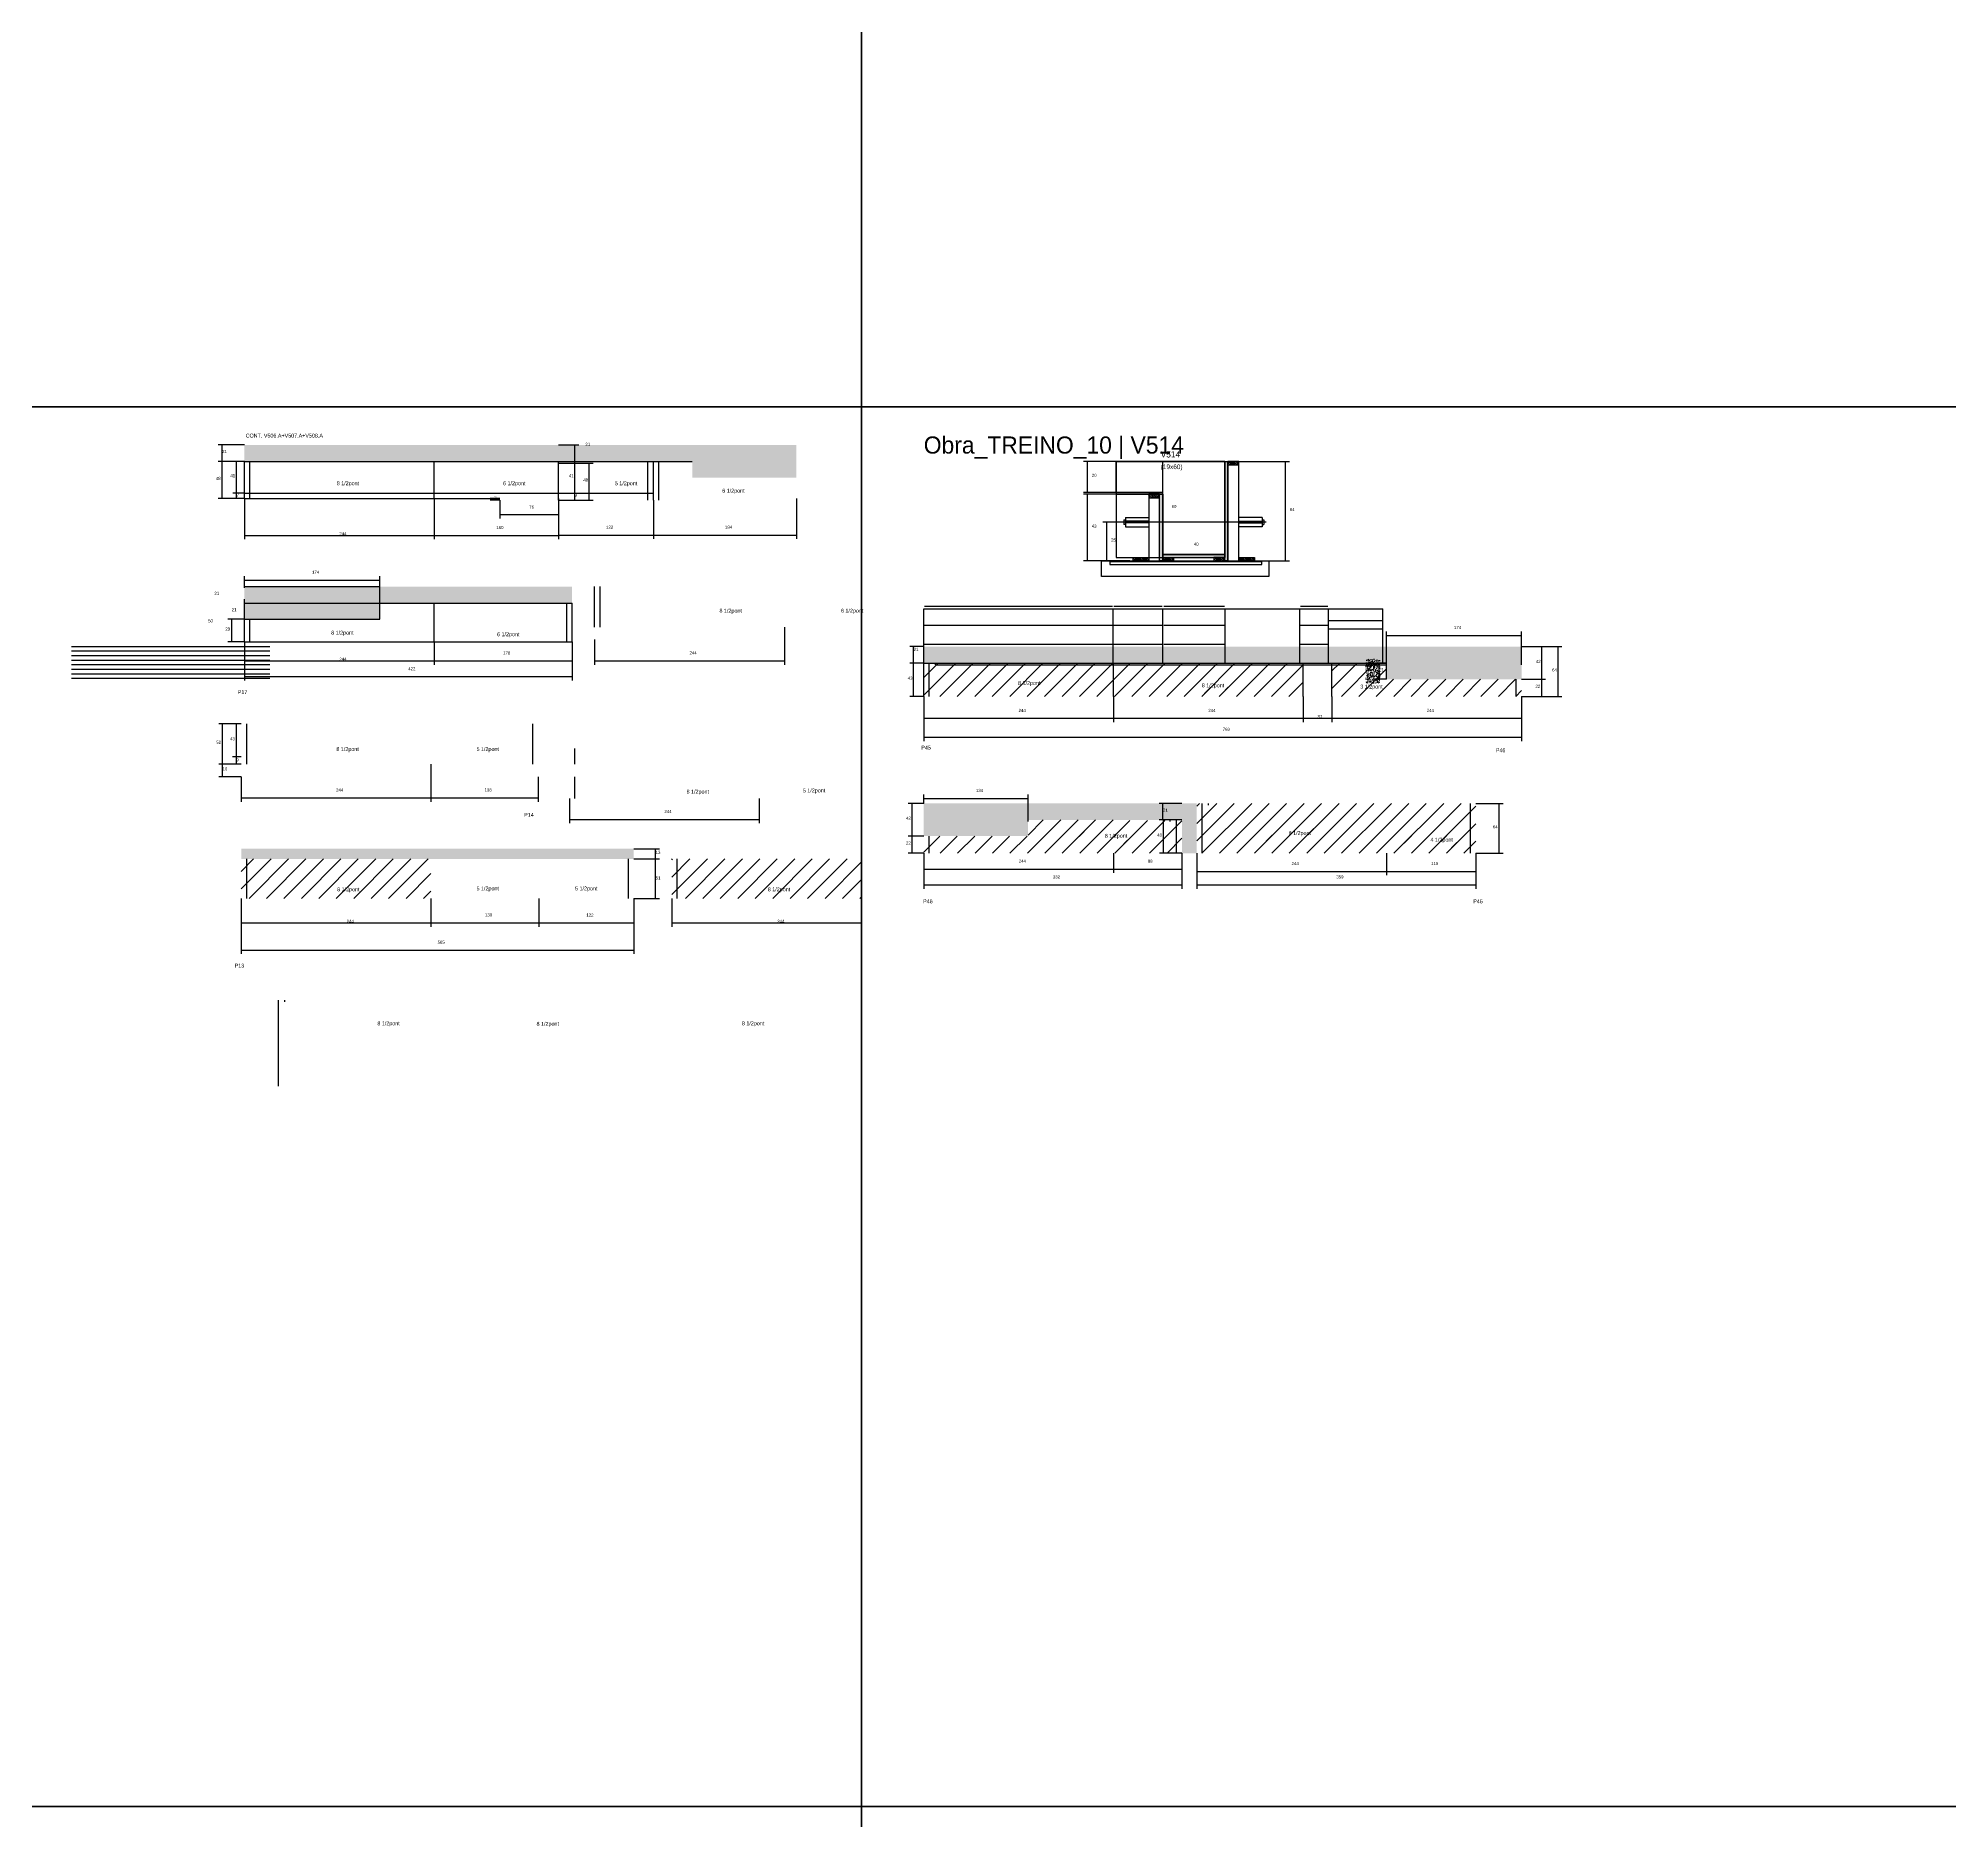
# Model space of a CAD drawing. Header units: metres. Extents: x -41 to 34840, y -36000 to 1848.
# Drawn here: x 1841 to 4300, y -19818 to -17526 of the extents above; entities that cross this region are included whole.
import ezdxf

# ---------------------------------------------------------------- set-up
doc = ezdxf.new("R2010")
doc.units = ezdxf.units.M
for name, color, linetype in [('barrote', 126, 'Continuous'), ('CELL_BORDER', 8, 'Continuous'), ('CONCRETO', 251, 'Continuous'), ('COTA', 4, 'Continuous'), ('Cota Seção (2x)', 4, 'Continuous'), ('Hachura', 253, 'Continuous'), ('LABEL_ID', 3, 'Continuous'), ('Madeira', 126, 'Continuous'), ('NOMENCLATURA', 7, 'Continuous'), ('Painéis', 200, 'Continuous'), ('SARR_2.2x7', 40, 'Continuous'), ('SCO-___-LAJ', 4, 'Continuous'), ('TENSOR', 2, 'Continuous'), ('Texto Seção', 7, 'Continuous')]:
    doc.layers.add(name, color=color, linetype=linetype)

msp = doc.modelspace()

# ---------------------------------------------------------------- hatches: boundary and pattern name
at = {"layer": 'COTA'}
h = msp.add_hatch(dxfattribs=at)
h.set_pattern_fill('AR-CONC', scale=0.03)
h.paths.add_polyline_path([(2682.3, -18070), (2682.3, -18090.8), (2816.3, -18090.8), (2816.3, -18048.8), (2106.3, -18048.8), (2106.3, -18070)])
h = msp.add_hatch(dxfattribs=at)
h.set_pattern_fill('AR-CONC', scale=0.03)
h.paths.add_polyline_path([(2106.3, -18231.1), (2106.3, -18273.1), (2280.3, -18273.1), (2280.3, -18252.3), (2527.8, -18252.3), (2527.8, -18231.1)])
h = msp.add_hatch(dxfattribs=at)
h.set_pattern_fill('AR-CONC', scale=0.03)
h.paths.add_polyline_path([(3749, -18308.3), (2980, -18308.3), (2980, -18329.5), (3575, -18329.5), (3575, -18331.7), (3575, -18331.7), (3575, -18350.3), (3749, -18350.3)])
h = msp.add_hatch(dxfattribs=at)
h.set_pattern_fill('AR-CONC', scale=0.03)
h.paths.add_polyline_path([(3567, -18354.9), (3567, -18324.4), (3567, -18324.4), (3548.5, -18324.4), (3548.5, -18324.4), (3548.5, -18354.9), (3548.5, -18354.9), (3567, -18354.9)])
h = msp.add_hatch(dxfattribs=at)
h.set_pattern_fill('AR-CONC', scale=0.03)
h.paths.add_polyline_path([(2980.1, -18510), (2980.1, -18552), (3114.1, -18552), (3114.1, -18531.2), (3312.1, -18531.2), (3312.1, -18574), (3331.1, -18574), (3331.1, -18510)])
h = msp.add_hatch(dxfattribs=at)
h.set_pattern_fill('AR-CONC', scale=0.03)
h.paths.add_polyline_path([(2102.2, -18568.2), (2102.2, -18581.4), (2607.1, -18581.4), (2607.1, -18568.2)])
at = {"layer": 'Hachura'}
h = msp.add_hatch(color=8, dxfattribs=at)
h.dxf.hatch_style = 1
h.paths.add_polyline_path([(3367.3, -18070), (3371.3, -18070), (3371.3, -18070), (3371.3, -18198), (3371.3, -18198), (3367.3, -18198), (3367.3, -18198), (3367.3, -18070)])
h = msp.add_hatch(dxfattribs=at)
h.set_pattern_fill('ANSI31', scale=0.5)
h.paths.add_polyline_path([(3385.3, -18074.4), (3385.3, -18070), (3385.3, -18070), (3371.3, -18070), (3371.3, -18070), (3371.3, -18074.4), (3371.3, -18074.4), (3385.3, -18074.4)])
h = msp.add_hatch(color=8, dxfattribs=at)
h.dxf.hatch_style = 1
h.paths.add_polyline_path([(3287.3, -18112.4), (3287.3, -18110), (3287.3, -18110), (3227.3, -18110), (3227.3, -18110), (3227.3, -18112.4), (3227.3, -18112.4), (3287.3, -18112.4)])
h = msp.add_hatch(dxfattribs=at)
h.set_pattern_fill('ANSI31', scale=0.5)
h.paths.add_polyline_path([(3283.3, -18116.8), (3283.3, -18112.4), (3283.3, -18112.4), (3269.3, -18112.4), (3269.3, -18112.4), (3269.3, -18116.8), (3269.3, -18116.8), (3283.3, -18116.8)])
h = msp.add_hatch(color=8, dxfattribs=at)
h.dxf.hatch_style = 1
h.paths.add_polyline_path([(3283.3, -18112.4), (3287.3, -18112.4), (3287.3, -18112.4), (3287.3, -18198), (3287.3, -18198), (3283.3, -18198), (3283.3, -18198), (3283.3, -18112.4)])
h = msp.add_hatch(color=8, dxfattribs=at)
h.dxf.hatch_style = 1
h.paths.add_polyline_path([(3367.3, -18193.6), (3367.3, -18190), (3367.3, -18190), (3287.3, -18190), (3287.3, -18190), (3287.3, -18193.6), (3287.3, -18193.6), (3367.3, -18193.6)])
h = msp.add_hatch(dxfattribs=at)
h.set_pattern_fill('ANSI31', scale=0.5)
h.paths.add_polyline_path([(3249.3, -18198), (3249.3, -18193.6), (3249.3, -18193.6), (3269.3, -18193.6), (3269.3, -18193.6), (3269.3, -18198), (3269.3, -18198), (3249.3, -18198)])
h = msp.add_hatch(dxfattribs=at)
h.set_pattern_fill('ANSI31', scale=0.5)
h.paths.add_polyline_path([(3287.3, -18198), (3287.3, -18193.6), (3287.3, -18193.6), (3301.3, -18193.6), (3301.3, -18193.6), (3301.3, -18198), (3301.3, -18198), (3287.3, -18198)])
h = msp.add_hatch(dxfattribs=at)
h.set_pattern_fill('ANSI31', scale=0.5)
h.paths.add_polyline_path([(3367.3, -18198), (3367.3, -18193.6), (3367.3, -18193.6), (3353.3, -18193.6), (3353.3, -18193.6), (3353.3, -18198), (3353.3, -18198), (3367.3, -18198)])
h = msp.add_hatch(dxfattribs=at)
h.set_pattern_fill('ANSI31', scale=0.5)
h.paths.add_polyline_path([(3385.3, -18198), (3385.3, -18193.6), (3385.3, -18193.6), (3405.3, -18193.6), (3405.3, -18193.6), (3405.3, -18198), (3405.3, -18198), (3385.3, -18198)])
h = msp.add_hatch(dxfattribs=at)
h.set_pattern_fill('ANSI31', scale=5)
h.paths.add_polyline_path([(3224, -18372.3), (3224, -18329.5), (2980, -18329.5), (2980, -18329.5), (2980, -18372.3)])
h = msp.add_hatch(dxfattribs=at)
h.set_pattern_fill('ANSI31', scale=5)
h.paths.add_polyline_path([(3468, -18329.5), (3224, -18329.5), (3224, -18372.3), (3468, -18372.3)])
h = msp.add_hatch(dxfattribs=at)
h.set_pattern_fill('ANSI31', scale=5)
h.paths.add_polyline_path([(3749, -18350.3), (3575, -18350.3), (3575, -18329.5), (3505, -18329.5), (3505, -18372.3), (3749, -18372.3)])
h = msp.add_hatch(dxfattribs=at)
h.set_pattern_fill('ANSI31', scale=5)
h.paths.add_polyline_path([(3301.2, -18368.6), (3368.9, -18368.6), (3368.9, -18368.6), (3374.4, -18352.6), (3374.4, -18352.6), (3306.7, -18352.6), (3306.7, -18352.6), (3301.2, -18368.6)])
h = msp.add_hatch(dxfattribs=at)
h.set_pattern_fill('ANSI31', scale=5)
h.paths.add_polyline_path([(3331.1, -18510), (3331.1, -18574), (3575.1, -18574), (3575.1, -18510)])
h = msp.add_hatch(dxfattribs=at)
h.set_pattern_fill('ANSI31', scale=5)
h.paths.add_polyline_path([(3575.1, -18510), (3575.1, -18574), (3690.1, -18574), (3690.1, -18510)])
h = msp.add_hatch(dxfattribs=at)
h.set_pattern_fill('ANSI31', scale=5)
h.paths.add_polyline_path([(3114.1, -18531.2), (3114.1, -18552), (2980.1, -18552), (2980.1, -18574), (3224.1, -18574), (3224.1, -18531.2)])
h = msp.add_hatch(dxfattribs=at)
h.set_pattern_fill('ANSI31', scale=5)
h.paths.add_polyline_path([(3312.1, -18532), (3224.1, -18532), (3224.1, -18574), (3312.1, -18574)])
h = msp.add_hatch(dxfattribs=at)
h.set_pattern_fill('ANSI31', scale=5)
h.paths.add_polyline_path([(3176.5, -18562.1), (3244.2, -18562.1), (3244.2, -18562.1), (3249.7, -18546.1), (3249.7, -18546.1), (3182, -18546.1), (3182, -18546.1), (3176.5, -18562.1)])
h = msp.add_hatch(dxfattribs=at)
h.set_pattern_fill('ANSI31', scale=5)
h.paths.add_polyline_path([(3290.1, -18563.4), (3290.1, -18541.8), (3290.1, -18541.8), (3269.5, -18541.8), (3269.5, -18541.8), (3269.5, -18563.4), (3269.5, -18563.4), (3290.1, -18563.4)])
h = msp.add_hatch(dxfattribs=at)
h.set_pattern_fill('ANSI31', scale=5)
h.paths.add_polyline_path([(3415, -18558.7), (3415, -18542.5), (3415, -18542.5), (3483.6, -18542.5), (3483.6, -18542.5), (3483.6, -18558.7), (3483.6, -18558.7), (3415, -18558.7)])
h = msp.add_hatch(dxfattribs=at)
h.set_pattern_fill('ANSI31', scale=5)
h.paths.add_polyline_path([(3597.7, -18567.2), (3597.7, -18551), (3597.7, -18551), (3665.8, -18551), (3665.8, -18551), (3665.8, -18567.2), (3665.8, -18567.2), (3597.7, -18567.2)])
h = msp.add_hatch(dxfattribs=at)
h.set_pattern_fill('ANSI31', scale=5)
h.paths.add_polyline_path([(2346.2, -18632.2), (2346.2, -18581.4), (2102.2, -18581.4), (2102.2, -18632.2)])
h = msp.add_hatch(dxfattribs=at)
h.set_pattern_fill('ANSI31', scale=5)
h.paths.add_polyline_path([(2900, -18632.2), (2900, -18581.4), (2656, -18581.4), (2656, -18632.2)])

# ---------------------------------------------------------------- linework, layer by layer
for p, q in [((3239.3, -18142.1), (3239.3, -18154.1)), ((3239.3, -18142.1), (3269.3, -18142.1)), ((3415.3, -18142.1), (3385.3, -18142.1)), ((3415.3, -18142.1), (3415.3, -18154.1)), ((3237.3, -18145.1), (3237.3, -18151.1)), ((3237.3, -18145.1), (3239.3, -18145.1)), ((3239.3, -18151.1), (3237.3, -18151.1)), ((3269.3, -18147.1), (3239.3, -18147.1)), ((3269.3, -18149.1), (3239.3, -18149.1)), ((3239.3, -18154.1), (3269.3, -18154.1)), ((3385.3, -18147.1), (3415.3, -18147.1)), ((3385.3, -18149.1), (3415.3, -18149.1)), ((3415.3, -18154.1), (3385.3, -18154.1)), ((3415.3, -18145.1), (3417.3, -18145.1)), ((3415.3, -18151.1), (3417.3, -18151.1)), ((3417.3, -18145.1), (3417.3, -18151.1))]:
    msp.add_line(p, q)
at = {"layer": 'barrote'}
msp.add_lwpolyline([(3423.7, -18218), (3208.7, -18218), (3208.7, -18198), (3423.7, -18198)], close=True, dxfattribs=at)
at = {"layer": 'CELL_BORDER'}
for points in [[(0, -18000), (2900, -18000), (2900, -16200), (0, -16200)], [(2900, -18000), (5800, -18000), (5800, -16200), (2900, -16200)], [(0, -19800), (2900, -19800), (2900, -18000), (0, -18000)], [(2900, -19800), (5800, -19800), (5800, -18000), (2900, -18000)], [(0, -21600), (2900, -21600), (2900, -19800), (0, -19800)], [(2900, -21600), (5800, -21600), (5800, -19800), (2900, -19800)]]:
    msp.add_lwpolyline(points, close=True, dxfattribs=at)
at = {"layer": 'CONCRETO'}
for points in [[(3287.3, -18110), (3227.3, -18110), (3227.3, -18070), (3287.3, -18070), (3287.3, -18070), (3367.3, -18070), (3367.3, -18193.6), (3367.3, -18193.6), (3367.3, -18190), (3287.3, -18190)], [(3227.3, -18193.6), (3367.3, -18193.6), (3367.3, -18070), (3227.3, -18070)]]:
    msp.add_lwpolyline(points, close=True, dxfattribs=at)
at = {"layer": 'COTA'}
for p, q in [((2106.3, -18048.8), (2072.6, -18048.8)), ((2077.6, -18070), (2077.6, -18048.8)), ((2510.3, -18048.8), (2536.2, -18048.8)), ((2531.2, -18070), (2531.2, -18048.8)), ((2106.3, -18070), (2072.6, -18070)), ((2106.3, -18070), (2072.6, -18070)), ((2077.6, -18117.8), (2077.6, -18070)), ((2106.3, -18070), (2091.3, -18070)), ((2096.3, -18110.8), (2096.3, -18070)), ((2510.3, -18070), (2536.2, -18070)), ((2510.3, -18070), (2536.2, -18070)), ((2510.3, -18072.2), (2554.8, -18072.2)), ((2531.2, -18110.8), (2531.2, -18070)), ((2549.8, -18119.8), (2549.8, -18072.2)), ((3227.3, -18070), (3185.6, -18070)), ((3190.6, -18110), (3190.6, -18070)), ((3385.3, -18070), (3450.3, -18070)), ((3445.3, -18198), (3445.3, -18070)), ((2106.3, -18117.8), (2072.6, -18117.8)), ((2106.3, -18110.8), (2091.3, -18110.8)), ((2106.3, -18110.8), (2091.3, -18110.8)), ((2106.3, -18117.8), (2091.3, -18117.8)), ((2096.3, -18117.8), (2096.3, -18110.8)), ((2106.3, -18117.8), (2106.3, -18170.2)), ((2350.3, -18117.8), (2350.3, -18170.2)), ((2350.3, -18117.8), (2350.3, -18170.2)), ((2434.8, -18117.8), (2422.5, -18117.8)), ((2427.5, -18119.8), (2427.5, -18117.8)), ((2510.3, -18110.8), (2536.2, -18110.8)), ((2510.3, -18110.8), (2536.2, -18110.8)), ((2510.3, -18117.8), (2510.3, -18170.2)), ((2531.2, -18119.8), (2531.2, -18110.8)), ((2816.3, -18117.8), (2816.3, -18169.8)), ((3227.3, -18110), (3185.6, -18110)), ((3227.3, -18112.4), (3185.6, -18112.4)), ((3190.6, -18198), (3190.6, -18112.4)), ((2434.8, -18119.8), (2422.5, -18119.8)), ((2434.8, -18119.8), (2434.8, -18143.4)), ((2434.8, -18138.4), (2510.3, -18138.4)), ((2510.3, -18119.8), (2510.3, -18169.8)), ((2510.3, -18119.8), (2536.2, -18119.8)), ((2510.3, -18119.8), (2554.8, -18119.8)), ((2510.3, -18119.8), (2510.3, -18143.4)), ((2632.3, -18119.8), (2632.3, -18169.8)), ((2632.3, -18119.8), (2632.3, -18169.8)), ((2106.3, -18165.2), (2350.3, -18165.2)), ((2350.3, -18165.2), (2510.3, -18165.2)), ((2510.3, -18164.8), (2632.3, -18164.8)), ((2632.3, -18164.8), (2816.3, -18164.8)), ((3234, -18148.1), (3210.5, -18148.1)), ((3215.5, -18198), (3215.5, -18148.1)), ((3244.9, -18198), (3185.6, -18198)), ((3234, -18198), (3210.5, -18198)), ((3385.3, -18198), (3450.3, -18198)), ((2106.3, -18232.8), (2106.3, -18217.7)), ((2106.3, -18222.7), (2280.3, -18222.7)), ((2106.3, -18231.1), (2106.3, -18226.1)), ((2106.3, -18231.1), (2280.3, -18231.1)), ((2280.3, -18252.3), (2280.3, -18217.7)), ((2280.3, -18252.3), (2280.3, -18226.1)), ((2106.3, -18273.1), (2106.3, -18247.3)), ((2106.3, -18302.1), (2106.3, -18247.3)), ((2106.3, -18252.3), (2280.3, -18252.3)), ((2106.3, -18252.3), (2280.3, -18252.3)), ((2280.3, -18252.3), (2280.3, -18247.3)), ((2280.3, -18252.3), (2280.3, -18247.3)), ((2106.3, -18273.1), (2084.9, -18273.1)), ((2089.9, -18302.1), (2089.9, -18273.1)), ((2800.7, -18283.1), (2800.7, -18331.5)), ((3575, -18331.7), (3575, -18288.9)), ((3749, -18331.7), (3749, -18288.9)), ((2106.3, -18302.1), (2084.9, -18302.1)), ((2106.3, -18302.1), (2106.3, -18331.5)), ((2106.3, -18302.1), (2106.3, -18351.8)), ((2350.3, -18302.1), (2350.3, -18331.5)), ((2350.3, -18302.1), (2350.3, -18331.5)), ((2527.8, -18302.1), (2527.8, -18331.5)), ((2527.8, -18302.1), (2527.8, -18351.8)), ((2556.7, -18299.3), (2556.7, -18331.5)), ((2980, -18308.3), (2962, -18308.3)), ((2967, -18329.5), (2967, -18308.3)), ((3575, -18293.9), (3749, -18293.9)), ((3749, -18308.3), (3779.8, -18308.3)), ((3749, -18308.3), (3800.8, -18308.3)), ((3774.8, -18350.3), (3774.8, -18308.3)), ((3795.8, -18372.3), (3795.8, -18308.3)), ((2106.3, -18326.5), (2350.3, -18326.5)), ((2350.3, -18326.5), (2527.8, -18326.5)), ((2556.7, -18326.5), (2800.7, -18326.5)), ((2980, -18329.5), (2962, -18329.5)), ((2980, -18329.5), (2962, -18329.5)), ((2967, -18372.3), (2967, -18329.5)), ((3575, -18329.5), (3560.8, -18329.5)), ((3565.8, -18350.3), (3565.8, -18329.5)), ((2106.3, -18346.8), (2527.8, -18346.8)), ((3575, -18350.3), (3560.8, -18350.3)), ((3749, -18350.3), (3779.8, -18350.3)), ((3749, -18350.3), (3779.8, -18350.3)), ((3774.8, -18372.3), (3774.8, -18350.3)), ((2980, -18372.3), (2962, -18372.3)), ((2980, -18372.3), (2980, -18405.4)), ((2980, -18372.3), (2980, -18429.8)), ((3224, -18372.3), (3224, -18405.4)), ((3224, -18372.3), (3224, -18405.4)), ((3468, -18372.3), (3468, -18405.4)), ((3468, -18372.3), (3468, -18405.4)), ((3505, -18372.3), (3505, -18405.4)), ((3505, -18372.3), (3505, -18405.4)), ((3749, -18372.3), (3779.8, -18372.3)), ((3749, -18372.3), (3749, -18429.8)), ((3749, -18372.3), (3800.8, -18372.3)), ((3749, -18372.3), (3749, -18405.4)), ((2102.2, -18407.4), (2073.2, -18407.4)), ((2078.2, -18459.4), (2078.2, -18407.4)), ((2102.2, -18407.4), (2090.9, -18407.4)), ((2095.9, -18450.2), (2095.9, -18407.4)), ((2980, -18400.4), (3224, -18400.4)), ((3224, -18400.4), (3468, -18400.4)), ((3468, -18400.4), (3505, -18400.4)), ((3505, -18400.4), (3749, -18400.4)), ((2980, -18424.8), (3749, -18424.8)), ((2102.2, -18459.4), (2073.2, -18459.4)), ((2102.2, -18459.4), (2073.2, -18459.4)), ((2078.2, -18475.6), (2078.2, -18459.4)), ((2102.2, -18450.2), (2090.9, -18450.2)), ((2102.2, -18450.2), (2090.9, -18450.2)), ((2102.2, -18459.4), (2090.9, -18459.4)), ((2095.9, -18459.4), (2095.9, -18450.2)), ((2346.2, -18459.4), (2346.2, -18507.8)), ((2346.2, -18459.4), (2346.2, -18507.8)), ((2102.2, -18475.6), (2073.2, -18475.6)), ((2102.2, -18475.6), (2102.2, -18507.8)), ((2484.1, -18475.6), (2484.1, -18507.8)), ((2102.2, -18502.8), (2346.2, -18502.8)), ((2346.2, -18502.8), (2484.1, -18502.8)), ((2524.4, -18503.4), (2524.4, -18535.5)), ((2768.4, -18503.4), (2768.4, -18535.5)), ((2980.1, -18510), (2960.1, -18510)), ((2965.1, -18552), (2965.1, -18510)), ((2980.1, -18510), (2980.1, -18498.4)), ((2980.1, -18503.4), (3114.1, -18503.4)), ((3114.1, -18533.4), (3114.1, -18498.4)), ((3312.1, -18510), (3282.7, -18510)), ((3287.7, -18531.2), (3287.7, -18510)), ((3690.1, -18510), (3725.1, -18510)), ((3720.1, -18574), (3720.1, -18510)), ((2524.4, -18530.5), (2768.4, -18530.5)), ((3312.1, -18531.2), (3282.7, -18531.2)), ((3312.1, -18531.2), (3283.3, -18531.2)), ((3288.3, -18574), (3288.3, -18531.2)), ((2980.1, -18552), (2960.1, -18552)), ((2980.1, -18552), (2960.1, -18552)), ((2965.1, -18574), (2965.1, -18552)), ((2607.1, -18568.2), (2640.2, -18568.2)), ((2607.1, -18581.4), (2640.2, -18581.4)), ((2607.1, -18581.4), (2640.2, -18581.4)), ((2635.2, -18581.4), (2635.2, -18568.2)), ((2635.2, -18632.2), (2635.2, -18581.4)), ((2980.1, -18574), (2960.1, -18574)), ((2980.1, -18574), (2980.1, -18619.7)), ((2980.1, -18574), (2980.1, -18599.3)), ((3224.1, -18574), (3224.1, -18599.3)), ((3224.1, -18574), (3224.1, -18599.3)), ((3312.1, -18574), (3283.3, -18574)), ((3312.1, -18574), (3312.1, -18619.7)), ((3312.1, -18574), (3312.1, -18599.3)), ((3331.1, -18574), (3331.1, -18602.3)), ((3331.1, -18574), (3331.1, -18619.7)), ((3575.1, -18574), (3575.1, -18602.3)), ((3575.1, -18574), (3575.1, -18602.3)), ((3690.1, -18574), (3690.1, -18602.3)), ((3690.1, -18574), (3725.1, -18574)), ((3690.1, -18574), (3690.1, -18619.7)), ((2980.1, -18594.3), (3224.1, -18594.3)), ((3224.1, -18594.3), (3312.1, -18594.3)), ((3331.1, -18597.3), (3575.1, -18597.3)), ((3575.1, -18597.3), (3690.1, -18597.3)), ((2102.2, -18632.2), (2102.2, -18668.6)), ((2102.2, -18632.2), (2102.2, -18703.6)), ((2346.2, -18632.2), (2346.2, -18668.6)), ((2346.2, -18632.2), (2346.2, -18668.6)), ((2485.1, -18632.2), (2485.1, -18668.6)), ((2485.1, -18632.2), (2485.1, -18668.6)), ((2607.1, -18632.2), (2640.2, -18632.2)), ((2607.1, -18632.2), (2607.1, -18703.6)), ((2607.1, -18632.2), (2607.1, -18668.6)), ((2656, -18632.2), (2656, -18668.6)), ((2900, -18632.2), (2900, -18668.6)), ((2980.1, -18614.7), (3312.1, -18614.7)), ((3331.1, -18614.7), (3690.1, -18614.7)), ((2102.2, -18663.6), (2346.2, -18663.6)), ((2346.2, -18663.6), (2485.1, -18663.6)), ((2485.1, -18663.6), (2607.1, -18663.6)), ((2656, -18663.6), (2900, -18663.6)), ((2102.2, -18698.6), (2607.1, -18698.6))]:
    msp.add_line(p, q, dxfattribs=at)
at = {"layer": 'Cota Seção (2x)'}
for p, q in [((3287.3, -18190), (3287.3, -18070)), ((3287.3, -18070), (3292.3, -18070)), ((3287.3, -18198), (3287.3, -18185)), ((3287.3, -18190), (3292.3, -18190)), ((3287.3, -18190), (3367.3, -18190)), ((3367.3, -18198), (3367.3, -18185))]:
    msp.add_line(p, q, dxfattribs=at)
at = {"layer": 'Madeira'}
for points in [[(3385.3, -18074.4), (3385.3, -18070), (3371.3, -18070), (3371.3, -18074.4)], [(3385.3, -18070), (3371.3, -18070), (3371.3, -18198), (3385.3, -18198)], [(3283.3, -18116.8), (3283.3, -18112.4), (3269.3, -18112.4), (3269.3, -18116.8)], [(3283.3, -18112.4), (3269.3, -18112.4), (3269.3, -18198), (3283.3, -18198)], [(3423.7, -18218), (3208.7, -18218), (3208.7, -18198), (3423.7, -18198)], [(3249.3, -18198), (3249.3, -18193.6), (3269.3, -18193.6), (3269.3, -18198)], [(3287.3, -18198), (3287.3, -18193.6), (3301.3, -18193.6), (3301.3, -18198)], [(3367.3, -18198), (3367.3, -18193.6), (3353.3, -18193.6), (3353.3, -18198)], [(3385.3, -18198), (3385.3, -18193.6), (3405.3, -18193.6), (3405.3, -18198)]]:
    msp.add_lwpolyline(points, close=True, dxfattribs=at)
at = {"layer": 'Painéis'}
for p, q in [((2106.3, -18070), (2682.3, -18070)), ((2106.3, -18117.8), (2106.3, -18070)), ((2350.3, -18117.8), (2350.3, -18070)), ((2510.3, -18119.8), (2510.3, -18070)), ((2632.3, -18119.8), (2632.3, -18070)), ((3371.3, -18198), (3371.3, -18070)), ((2106.3, -18110.8), (2632.3, -18110.8)), ((2106.3, -18117.8), (2434.8, -18117.8)), ((3227.3, -18110), (3287.3, -18110)), ((3287.3, -18198), (3287.3, -18112.4)), ((3287.3, -18190), (3367.3, -18190)), ((3287.3, -18193.6), (3287.3, -18190)), ((3367.3, -18193.6), (3367.3, -18190)), ((2556.7, -18283.1), (2556.7, -18231.1)), ((2280.3, -18252.3), (2527.8, -18252.3)), ((2280.3, -18273.1), (2280.3, -18252.3)), ((2350.3, -18302.1), (2350.3, -18252.3)), ((2527.8, -18302.1), (2527.8, -18252.3)), ((2980, -18259.5), (3223.6, -18259.5)), ((2980, -18329.5), (2980, -18259.5)), ((3223.6, -18329.5), (3223.6, -18259.5)), ((3223.6, -18259.5), (3287.6, -18259.5)), ((3223.6, -18329.5), (3223.6, -18259.5)), ((3287.6, -18329.5), (3287.6, -18259.5)), ((3287.6, -18259.5), (3367.6, -18259.5)), ((3287.6, -18329.5), (3287.6, -18259.5)), ((3367.6, -18329.5), (3367.6, -18259.5)), ((3367.6, -18259.5), (3463.6, -18259.5)), ((3367.6, -18329.5), (3367.6, -18259.5)), ((3463.6, -18329.5), (3463.6, -18259.5)), ((3463.6, -18259.5), (3500.6, -18259.5)), ((3463.6, -18329.5), (3463.6, -18259.5)), ((3500.6, -18329.5), (3500.6, -18259.5)), ((3500.6, -18259.5), (3570.6, -18259.5)), ((3500.6, -18329.5), (3500.6, -18259.5)), ((3570.6, -18329.5), (3570.6, -18259.5)), ((2106.3, -18273.1), (2280.3, -18273.1)), ((2106.3, -18302.1), (2106.3, -18273.1)), ((2106.3, -18302.1), (2527.8, -18302.1)), ((2980, -18329.5), (3575, -18329.5)), ((2980, -18372.3), (2980, -18329.5)), ((2980, -18329.5), (3223.6, -18329.5)), ((3223.6, -18329.5), (3287.6, -18329.5)), ((3224, -18372.3), (3224, -18329.5)), ((3287.6, -18329.5), (3367.6, -18329.5)), ((3367.6, -18329.5), (3463.6, -18329.5)), ((3463.6, -18329.5), (3500.6, -18329.5)), ((3468, -18372.3), (3468, -18329.5)), ((3500.6, -18329.5), (3570.6, -18329.5)), ((3505, -18372.3), (3505, -18329.5)), ((3575, -18350.3), (3575, -18329.5))]:
    msp.add_line(p, q, dxfattribs=at)
for points in [[(3367.3, -18070), (3371.3, -18070), (3371.3, -18198), (3367.3, -18198)], [(3287.3, -18112.4), (3287.3, -18110), (3227.3, -18110), (3227.3, -18112.4)], [(3283.3, -18112.4), (3287.3, -18112.4), (3287.3, -18198), (3283.3, -18198)], [(3367.3, -18193.6), (3367.3, -18190), (3287.3, -18190), (3287.3, -18193.6)]]:
    msp.add_lwpolyline(points, close=True, dxfattribs=at)
at = {"layer": 'SARR_2.2x7'}
for p, q in [((2113.3, -18117.8), (2113.3, -18070)), ((2625.3, -18119.8), (2625.3, -18070)), ((2639.3, -18119.8), (2639.3, -18070)), ((2563.7, -18283.1), (2563.7, -18231.1)), ((2520.8, -18302.1), (2520.8, -18252.3)), ((2981, -18256.3), (3222.6, -18256.3)), ((3224.6, -18256.3), (3286.6, -18256.3)), ((3288.6, -18256.3), (3366.6, -18256.3)), ((3464.6, -18256.3), (3499.6, -18256.3)), ((2113.3, -18302.1), (2113.3, -18273.1)), ((2981, -18280.7), (3222.6, -18280.7)), ((3224.6, -18280.7), (3286.6, -18280.7)), ((3288.6, -18280.7), (3366.6, -18280.7)), ((3464.6, -18280.7), (3499.6, -18280.7)), ((3501.6, -18274.6), (3569.6, -18274.6)), ((3501.6, -18285.6), (3569.6, -18285.6)), ((1884.1, -18308), (2139.1, -18308)), ((1884.1, -18313.8), (2139.1, -18313.8)), ((2981, -18305.1), (3222.6, -18305.1)), ((3224.6, -18305.1), (3286.6, -18305.1)), ((3288.6, -18305.1), (3366.6, -18305.1)), ((3464.6, -18305.1), (3499.6, -18305.1)), ((1884.1, -18319.7), (2139.1, -18319.7)), ((1884.1, -18325.6), (2139.1, -18325.6)), ((1884.1, -18331.4), (2139.1, -18331.4)), ((1884.1, -18337.3), (2139.1, -18337.3)), ((2987, -18372.3), (2987, -18329.5)), ((2995, -18331.7), (2995, -18329.5)), ((2995, -18331.7), (3224, -18331.7)), ((3224, -18331.7), (3468, -18331.7)), ((3468, -18331.7), (3505, -18331.7)), ((3505, -18331.7), (3575, -18331.7)), ((1884.1, -18343.2), (2139.1, -18343.2)), ((1884.1, -18349), (2139.1, -18349)), ((3742, -18372.3), (3742, -18350.3)), ((2109.2, -18459.4), (2109.2, -18407.4)), ((2477.1, -18459.4), (2477.1, -18407.4)), ((2531.4, -18459.4), (2531.4, -18439.4)), ((2531.4, -18503.4), (2531.4, -18475.6)), ((3338.1, -18574), (3338.1, -18510)), ((3346.1, -18512.2), (3346.1, -18510)), ((3683.1, -18574), (3683.1, -18510)), ((3297.1, -18533.4), (3297.1, -18531.2)), ((3305.1, -18574), (3305.1, -18531.2)), ((2987.1, -18574), (2987.1, -18552)), ((2109.2, -18632.2), (2109.2, -18581.4)), ((2600.1, -18632.2), (2600.1, -18581.4)), ((2663, -18632.2), (2663, -18581.4)), ((2150.2, -18873.8), (2150.2, -18762.8)), ((2158.2, -18765), (2158.2, -18762.8))]:
    msp.add_line(p, q, dxfattribs=at)
at = {"layer": 'SCO-___-LAJ'}
msp.add_lwpolyline([(3414.7, -18199.4), (3219.4, -18199.4), (3219.4, -18202.6), (3414.7, -18202.6)], close=True, dxfattribs=at)
at = {"layer": 'TENSOR'}
msp.add_line((3420.3, -18148.1), (3234, -18148.1), dxfattribs=at)

# ---------------------------------------------------------------- texts
at = {"layer": 'COTA'}
for s, p in [('21', (2077.6, -18059.4)), ('21', (2544.8, -18050.1)), ('48', (2069.5, -18093.9)), ('41', (2088.2, -18090.4)), ('41', (2523.6, -18090.4)), ('48', (2542.2, -18096)), ('20', (3196.1, -18090)), ('7', (2096.3, -18115.3)), ('2', (2427.5, -18118.8)), ('9', (2531.2, -18115.3)), ('76', (2472.6, -18130.8)), ('64', (3450.8, -18134)), ('244', (2228.3, -18165.2)), ('160', (2430.3, -18157.1)), ('122', (2571.3, -18156.7)), ('184', (2724.3, -18156.7)), ('43', (3196.1, -18155.2)), ('25', (3221, -18173.1)), ('174', (2193.3, -18214.6)), ('21', (2067.7, -18241.7)), ('21', (2089.9, -18262.7)), ('50', (2059.6, -18277.2)), ('29', (2081.8, -18287.6)), ('174', (3662, -18285.8)), ('178', (2439, -18318.4)), ('244', (2678.7, -18318.4)), ('21', (2967, -18313.8)), ('244', (2228.3, -18326.5)), ('422', (2317, -18338.7)), ('21', (3565.8, -18339.9)), ('42', (3767.3, -18329.3)), ('64', (3788.2, -18340.3)), ('43', (2959.4, -18350.9)), ('22', (3766.8, -18361.3)), ('244', (3102, -18392.3)), ('244', (3346, -18392.3)), ('244', (3627, -18392.3)), ('769', (3364.5, -18416.7)), ('37', (3486.5, -18400.4)), ('52', (2070.1, -18433.4)), ('43', (2087.9, -18428.8)), ('9', (2095.9, -18455.9)), ('16', (2078.2, -18467.5)), ('244', (2224.2, -18494.7)), ('138', (2415.1, -18494.6)), ('134', (3047.1, -18495.2)), ('244', (2646.4, -18522.4)), ('42', (2957.1, -18531)), ('21', (3287.7, -18520.6)), ('22', (2957.1, -18563)), ('43', (3280.2, -18552.6)), ('64', (3712, -18542)), ('13', (2635.2, -18574.8)), ('244', (3102.1, -18586.2)), ('88', (3268.1, -18586.2)), ('244', (3453.1, -18589.3)), ('115', (3632.6, -18589.2)), ('51', (2635.2, -18607.8)), ('332', (3146.1, -18606.5)), ('359', (3510.6, -18606.4)), ('244', (2237.8, -18663.6)), ('139', (2415.7, -18655.3)), ('122', (2546.1, -18655.5)), ('244', (2791.6, -18663.6)), ('505', (2354.7, -18690.5))]:
    msp.add_text(s, height=4, dxfattribs=at).set_placement(p)
at = {"layer": 'Cota Seção (2x)'}
for s, p in [('60', (3298.8, -18130)), ('40', (3327.3, -18178.5))]:
    msp.add_text(s, height=4, dxfattribs=at).set_placement(p)
at = {"layer": 'LABEL_ID'}
msp.add_text('Obra_TREINO_10 | V514', height=22, dxfattribs=at).set_placement((2980, -18060))
at = {"layer": 'NOMENCLATURA'}
for s, p in [('8 1/2pont', (2225, -18100.7)), ('6 1/2pont', (2438.9, -18100.7)), ('5 1/2pont', (2582.7, -18100.7)), ('6 1/2pont', (2720.8, -18110.2)), ('8 1/2pont', (2717.3, -18264.6)), ('6 1/2pont', (2873.5, -18264.6)), ('8 1/2pont', (2217.9, -18292.8)), ('6 1/2pont', (2431.2, -18294.9)), ('P17', (2097.8, -18369.3)), ('8 1/2pont', (3101.3, -18357.6)), ('8 1/2pont', (3337.6, -18360.6)), ('3 1/2pont', (3541.4, -18362.2)), ('8 1/2pont', (2224.6, -18442.6)), ('5 1/2pont', (2404.8, -18442.6)), ('P45', (2976.9, -18440.7)), ('P46', (3715.8, -18444.1)), ('8 1/2pont', (2675, -18497.3)), ('5 1/2pont', (2824.5, -18495.8)), ('P14', (2466.1, -18527.1)), ('8 1/2pont', (3212.9, -18554.1)), ('8 1/2pont', (3449.3, -18550.6)), ('4 1/2pont', (3631.7, -18559.1)), ('8 1/2pont', (2225.6, -18622.9)), ('5 1/2pont', (2404.8, -18621.8)), ('5 1/2pont', (2531.5, -18621.8)), ('8 1/2pont', (2779.4, -18622.9)), ('P46', (2979.2, -18638.4)), ('P45', (3686.7, -18638.4)), ('P13', (2093.7, -18721.1)), ('8 1/2pont', (2277.3, -18795.3)), ('8 1/2pont', (2482, -18795.9)), ('8 1/2pont', (2746.1, -18795.3))]:
    msp.add_text(s, height=5, dxfattribs=at).set_placement(p)
at = {"layer": 'Texto Seção'}
for s, height, p in [('CONT. V506.A+V507.A+V508.A', 5, (2107.9, -18039.4)), ('V514', 8, (3284.8, -18065)), ('(19x60)', 6, (3284.8, -18080))]:
    msp.add_text(s, height=height, dxfattribs=at).set_placement(p)

doc.saveas('drawing.dxf')
